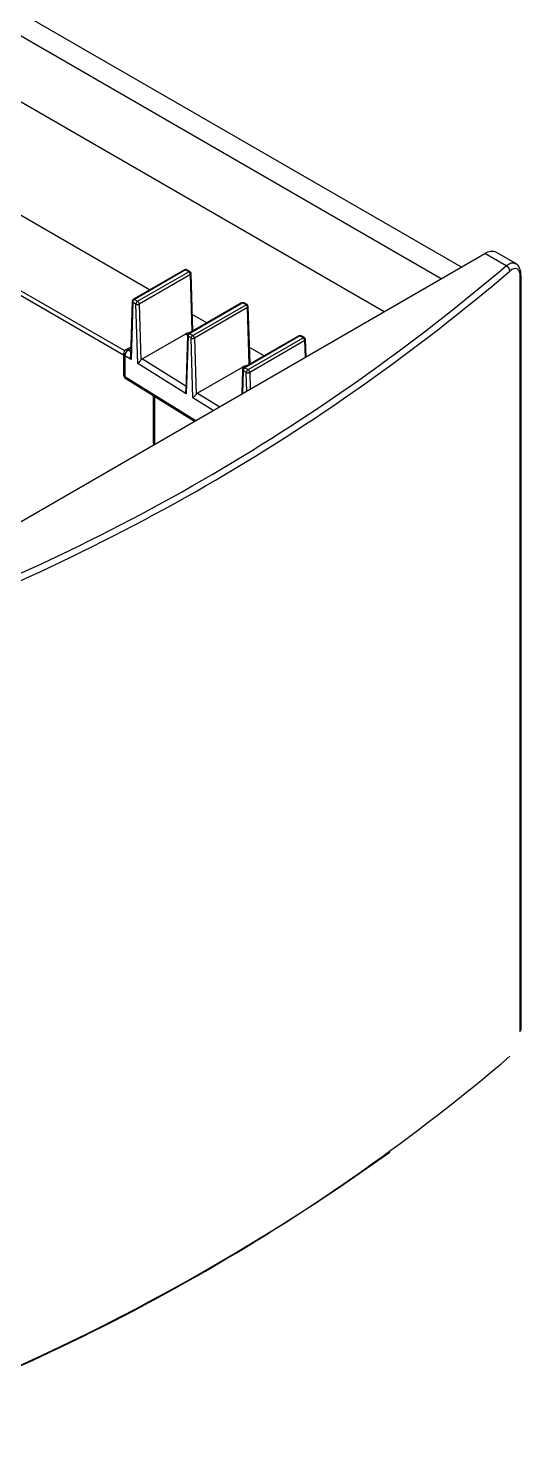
# Model space of a CAD drawing. Extents: x -976302 to -776254, y 5665 to 231437.
# Drawn here: x -788353.4 to -788246.1, y 87072.2 to 87377.2 of the extents above; entities that cross this region are included whole.
import ezdxf

# ---------------------------------------------------------------- set-up
doc = ezdxf.new("R2010")
doc.units = 0
doc.header["$LTSCALE"] = 1000
doc.header["$MEASUREMENT"] = 0
doc.layers.add('暖通', color=7, linetype='Continuous')

msp = doc.modelspace()

# ---------------------------------------------------------------- linework, layer by layer
at = {"layer": '暖通', "color": 7}
for p, q in [((-788259.05, 87325.16), (-788361.52, 87384.32)), ((-788259.05, 87325.16), (-788361.52, 87384.32)), ((-788263.47, 87322.61), (-788365.95, 87381.77)), ((-788263.47, 87322.61), (-788365.95, 87381.77)), ((-788275.92, 87315.42), (-788378.4, 87374.58)), ((-788275.92, 87315.42), (-788378.4, 87374.58)), ((-788326.95, 87320.23), (-788399.75, 87362.25)), ((-788326.95, 87320.23), (-788399.75, 87362.25)), ((-788332.62, 87306.04), (-788414.87, 87353.52)), ((-788332.62, 87306.04), (-788414.87, 87353.52)), ((-788332.38, 87306.93), (-788413.98, 87354.04)), ((-788332.38, 87306.93), (-788413.98, 87354.04)), ((-788393.62, 87247.48), (-788253.94, 87328.11)), ((-788393.62, 87247.48), (-788253.94, 87328.11)), ((-788249.33, 87325.45), (-788253.94, 87328.11)), ((-788249.33, 87325.45), (-788253.94, 87328.11)), ((-788247.24, 87325.95), (-788251.43, 87328.36)), ((-788247.24, 87325.95), (-788251.43, 87328.36)), ((-788319.38, 87324.6), (-788330.5, 87318.18)), ((-788319.38, 87324.6), (-788330.5, 87318.18)), ((-788319.13, 87324.57), (-788330.24, 87318.16)), ((-788319.13, 87324.57), (-788330.24, 87318.16)), ((-788318.43, 87324.17), (-788319.13, 87324.57)), ((-788318.43, 87324.17), (-788319.13, 87324.57)), ((-788318.17, 87324.19), (-788318.88, 87324.6)), ((-788318.17, 87324.19), (-788318.88, 87324.6)), ((-788329.57, 87317.74), (-788318.43, 87324.17)), ((-788329.57, 87317.74), (-788318.43, 87324.17)), ((-788318.07, 87323.57), (-788329.21, 87317.13)), ((-788318.07, 87323.57), (-788329.21, 87317.13)), ((-788317.7, 87311.19), (-788318.07, 87323.57)), ((-788317.7, 87311.19), (-788318.07, 87323.57)), ((-788317.55, 87311.27), (-788317.92, 87323.77)), ((-788317.55, 87311.27), (-788317.92, 87323.77)), ((-788246.25, 87158.67), (-788246.25, 87323.03)), ((-788246.25, 87158.67), (-788246.25, 87323.03)), ((-788246.1, 87323.32), (-788246.09, 87323.34)), ((-788246.1, 87323.32), (-788246.09, 87323.34)), ((-788246.09, 87158.99), (-788246.09, 87323.34)), ((-788246.09, 87158.99), (-788246.09, 87323.34)), ((-788330.24, 87318.16), (-788329.57, 87317.74)), ((-788330.24, 87318.16), (-788329.57, 87317.74)), ((-788330.75, 87317.76), (-788331.11, 87305.65)), ((-788330.75, 87317.76), (-788331.11, 87305.65)), ((-788330.61, 87317.55), (-788330.98, 87305.04)), ((-788330.61, 87317.55), (-788330.98, 87305.04)), ((-788329.93, 87317.13), (-788330.61, 87317.55)), ((-788329.93, 87317.13), (-788330.61, 87317.55)), ((-788329.56, 87304.16), (-788329.93, 87317.13)), ((-788329.56, 87304.16), (-788329.93, 87317.13)), ((-788329.21, 87317.13), (-788328.86, 87304.89)), ((-788329.21, 87317.13), (-788328.86, 87304.89)), ((-788306.93, 87317.41), (-788318.48, 87310.74)), ((-788306.93, 87317.41), (-788318.48, 87310.74)), ((-788306.67, 87317.38), (-788318.23, 87310.72)), ((-788306.67, 87317.38), (-788318.23, 87310.72)), ((-788317.55, 87310.3), (-788305.97, 87316.98)), ((-788317.55, 87310.3), (-788305.97, 87316.98)), ((-788305.62, 87316.38), (-788317.19, 87309.69)), ((-788305.62, 87316.38), (-788317.19, 87309.69)), ((-788305.97, 87316.98), (-788306.67, 87317.38)), ((-788305.97, 87316.98), (-788306.67, 87317.38)), ((-788305.72, 87317), (-788306.42, 87317.41)), ((-788305.72, 87317), (-788306.42, 87317.41)), ((-788305.25, 87304), (-788305.62, 87316.38)), ((-788305.25, 87304), (-788305.62, 87316.38)), ((-788305.1, 87304.09), (-788305.47, 87316.58)), ((-788305.1, 87304.09), (-788305.47, 87316.58)), ((-788314.5, 87313.04), (-788317.66, 87314.86)), ((-788314.5, 87313.04), (-788317.66, 87314.86)), ((-788319.13, 87310.61), (-788328.52, 87305.19)), ((-788319.13, 87310.61), (-788328.52, 87305.19)), ((-788319.13, 87310.61), (-788318.72, 87310.37)), ((-788319.13, 87310.61), (-788318.72, 87310.37)), ((-788318.73, 87310.32), (-788319.09, 87298.21)), ((-788318.73, 87310.32), (-788319.09, 87298.21)), ((-788318.59, 87310.11), (-788318.97, 87297.6)), ((-788318.59, 87310.11), (-788318.97, 87297.6)), ((-788317.92, 87309.69), (-788318.59, 87310.11)), ((-788317.92, 87309.69), (-788318.59, 87310.11)), ((-788318.23, 87310.72), (-788317.55, 87310.3)), ((-788318.23, 87310.72), (-788317.55, 87310.3)), ((-788317.54, 87296.72), (-788317.92, 87309.69)), ((-788317.54, 87296.72), (-788317.92, 87309.69)), ((-788317.19, 87309.69), (-788316.84, 87297.44)), ((-788317.19, 87309.69), (-788316.84, 87297.44)), ((-788294.47, 87310.22), (-788306.46, 87303.3)), ((-788294.47, 87310.22), (-788306.46, 87303.3)), ((-788294.22, 87310.19), (-788306.21, 87303.28)), ((-788294.22, 87310.19), (-788306.21, 87303.28)), ((-788305.53, 87302.86), (-788293.52, 87309.79)), ((-788305.53, 87302.86), (-788293.52, 87309.79)), ((-788293.16, 87309.19), (-788305.17, 87302.25)), ((-788293.16, 87309.19), (-788305.17, 87302.25)), ((-788293.52, 87309.79), (-788294.22, 87310.19)), ((-788293.52, 87309.79), (-788294.22, 87310.19)), ((-788293.27, 87309.81), (-788293.97, 87310.22)), ((-788293.27, 87309.81), (-788293.97, 87310.22)), ((-788293.05, 87305.53), (-788293.16, 87309.19)), ((-788293.05, 87305.53), (-788293.16, 87309.19)), ((-788292.9, 87305.62), (-788293.02, 87309.39)), ((-788292.9, 87305.62), (-788293.02, 87309.39)), ((-788332.62, 87306.28), (-788332.62, 87301.76)), ((-788332.62, 87306.28), (-788332.62, 87301.76)), ((-788331.04, 87307.77), (-788332.11, 87307.15)), ((-788331.04, 87307.77), (-788332.11, 87307.15)), ((-788331.05, 87307.42), (-788331.61, 87307.1)), ((-788331.05, 87307.42), (-788331.61, 87307.1)), ((-788331.61, 87307.1), (-788331.07, 87306.77)), ((-788331.61, 87307.1), (-788331.07, 87306.77)), ((-788302.04, 87305.85), (-788305.2, 87307.67)), ((-788302.04, 87305.85), (-788305.2, 87307.67)), ((-788332.35, 87305.88), (-788332.35, 87301.36)), ((-788330.98, 87305.04), (-788332.35, 87305.88)), ((-788332.35, 87305.88), (-788332.35, 87301.36)), ((-788330.98, 87305.04), (-788332.35, 87305.88)), ((-788318.97, 87297.6), (-788329.56, 87304.16)), ((-788318.97, 87297.6), (-788329.56, 87304.16)), ((-788328.52, 87305.19), (-788319.05, 87299.33)), ((-788328.52, 87305.19), (-788319.05, 87299.33)), ((-788306.68, 87303.42), (-788316.5, 87297.75)), ((-788306.68, 87303.42), (-788316.5, 87297.75)), ((-788306.68, 87303.42), (-788306.47, 87303.29)), ((-788306.68, 87303.42), (-788306.47, 87303.29)), ((-788306.21, 87303.28), (-788305.53, 87302.86)), ((-788306.21, 87303.28), (-788305.53, 87302.86)), ((-788332.35, 87301.36), (-788316.87, 87291.78)), ((-788332.35, 87301.36), (-788316.87, 87291.78)), ((-788332.14, 87300.9), (-788317.15, 87291.62)), ((-788332.14, 87300.9), (-788317.15, 87291.62)), ((-788306.71, 87302.88), (-788306.87, 87297.56)), ((-788306.71, 87302.88), (-788306.87, 87297.56)), ((-788306.57, 87302.67), (-788306.72, 87297.64)), ((-788306.57, 87302.67), (-788306.72, 87297.64)), ((-788305.9, 87302.25), (-788306.57, 87302.67)), ((-788305.9, 87302.25), (-788306.57, 87302.67)), ((-788305.78, 87298.19), (-788305.9, 87302.25)), ((-788305.78, 87298.19), (-788305.9, 87302.25)), ((-788305.17, 87302.25), (-788305.07, 87298.6)), ((-788305.17, 87302.25), (-788305.07, 87298.6)), ((-788326.19, 87297.22), (-788326.19, 87287.19)), ((-788326.19, 87297.22), (-788326.19, 87287.19)), ((-788325.89, 87297.04), (-788325.89, 87286.78)), ((-788325.89, 87297.04), (-788325.89, 87286.78)), ((-788316.5, 87297.75), (-788311.7, 87294.77)), ((-788316.5, 87297.75), (-788311.7, 87294.77)), ((-788313.09, 87293.96), (-788317.54, 87296.72)), ((-788313.09, 87293.96), (-788317.54, 87296.72)), ((-788326.19, 87287.19), (-788326.08, 87286.47)), ((-788326.19, 87287.19), (-788326.08, 87286.47)), ((-788325.72, 87286.68), (-788325.89, 87286.78)), ((-788325.89, 87286.78), (-788325.89, 87286.58)), ((-788325.72, 87286.68), (-788325.89, 87286.78)), ((-788325.89, 87286.78), (-788325.89, 87286.58))]:
    msp.add_line(p, q, dxfattribs=at)
for centre, radius, start, end in [((-788252.47, 87326.05), 2.53, 65.6929, 125.6176), ((-788252.47, 87326.05), 2.53, 65.6929, 125.6176), ((-788539.16, 87666.21), 447.34, 289.6122, 310.3824), ((-788539.16, 87666.21), 447.34, 289.6122, 310.3824), ((-788538.93, 87665.79), 448.29, 289.6122, 310.3824), ((-788538.93, 87665.79), 448.29, 289.6122, 310.3824), ((-788319.13, 87324.16), 0.503, 60.0027, 119.9973), ((-788319.13, 87324.16), 0.503, 60.0027, 119.9973), ((-788319.27, 87324.38), 0.242, 52.8883, 115.8013), ((-788319.27, 87324.38), 0.242, 52.8883, 115.8013), ((-788318.98, 87324.37), 0.253, 65.686, 125.6182), ((-788318.98, 87324.37), 0.253, 65.686, 125.6182), ((-788249.81, 87324.22), 1.32, 4.1537, 68.912), ((-788249.81, 87324.22), 1.32, 4.1537, 68.912), ((-788318.28, 87323.96), 0.253, 65.686, 125.6182), ((-788318.28, 87323.96), 0.253, 65.686, 125.6182), ((-788318.85, 87323.51), 0.777, 3.8499, 57.3049), ((-788318.85, 87323.51), 0.777, 3.8499, 57.3049), ((-788318.43, 87323.76), 0.503, 1.7024, 60.0027), ((-788318.43, 87323.76), 0.503, 1.7024, 60.0027), ((-788318.17, 87323.79), 0.244, 293.0812, 355.7285), ((-788318.17, 87323.79), 0.244, 293.0812, 355.7285), ((-788246.52, 87323.36), 0.425, 308.682, 354.748), ((-788246.52, 87323.36), 0.425, 308.682, 354.748), ((-788330.24, 87317.74), 0.503, 119.9973, 178.2976), ((-788330.24, 87317.74), 0.503, 119.9973, 178.2976), ((-788329.86, 87317.51), 0.751, 120.5726, 177.1383), ((-788329.86, 87317.51), 0.751, 120.5726, 177.1383), ((-788330.39, 87317.95), 0.249, 53.829, 114.8606), ((-788330.39, 87317.95), 0.249, 53.829, 114.8606), ((-788330.49, 87317.77), 0.259, 183.1668, 241.5356), ((-788330.49, 87317.77), 0.259, 183.1668, 241.5356), ((-788329.18, 87317.09), 0.751, 120.5726, 177.1383), ((-788329.18, 87317.09), 0.751, 120.5726, 177.1383), ((-788329.58, 87317.84), 0.794, 243.4498, 297.6858), ((-788329.58, 87317.84), 0.794, 243.4498, 297.6858), ((-788329.99, 87317.08), 0.777, 3.8499, 57.3049), ((-788329.99, 87317.08), 0.777, 3.8499, 57.3049), ((-788306.67, 87316.97), 0.503, 60.0027, 119.9973), ((-788306.67, 87316.97), 0.503, 60.0027, 119.9973), ((-788306.82, 87317.19), 0.242, 52.8883, 115.8013), ((-788306.82, 87317.19), 0.242, 52.8883, 115.8013), ((-788306.53, 87317.18), 0.253, 65.686, 125.6182), ((-788306.53, 87317.18), 0.253, 65.686, 125.6182), ((-788305.82, 87316.77), 0.253, 65.686, 125.6182), ((-788305.82, 87316.77), 0.253, 65.686, 125.6182), ((-788306.39, 87316.32), 0.777, 3.8499, 57.3049), ((-788306.39, 87316.32), 0.777, 3.8499, 57.3049), ((-788305.97, 87316.57), 0.503, 1.7024, 60.0027), ((-788305.97, 87316.57), 0.503, 1.7024, 60.0027), ((-788305.71, 87316.6), 0.244, 293.0812, 355.7285), ((-788305.71, 87316.6), 0.244, 293.0812, 355.7285), ((-788318.23, 87310.3), 0.503, 119.9973, 178.2976), ((-788318.23, 87310.3), 0.503, 119.9973, 178.2976), ((-788318.47, 87310.33), 0.259, 183.1668, 241.5356), ((-788318.47, 87310.33), 0.259, 183.1668, 241.5356), ((-788317.84, 87310.07), 0.751, 120.5726, 177.1383), ((-788317.84, 87310.07), 0.751, 120.5726, 177.1383), ((-788318.37, 87310.51), 0.249, 53.829, 114.8606), ((-788318.37, 87310.51), 0.249, 53.829, 114.8606), ((-788317.17, 87309.65), 0.751, 120.5726, 177.1383), ((-788317.17, 87309.65), 0.751, 120.5726, 177.1383), ((-788317.56, 87310.4), 0.794, 243.4498, 297.6858), ((-788317.56, 87310.4), 0.794, 243.4498, 297.6858), ((-788317.97, 87309.64), 0.777, 3.8499, 57.3049), ((-788317.97, 87309.64), 0.777, 3.8499, 57.3049), ((-788294.22, 87309.78), 0.503, 60.0027, 119.9973), ((-788294.22, 87309.78), 0.503, 60.0027, 119.9973), ((-788294.37, 87310), 0.242, 52.8883, 115.8013), ((-788294.37, 87310), 0.242, 52.8883, 115.8013), ((-788294.07, 87309.99), 0.253, 65.686, 125.6182), ((-788294.07, 87309.99), 0.253, 65.686, 125.6182), ((-788293.37, 87309.58), 0.253, 65.686, 125.6182), ((-788293.37, 87309.58), 0.253, 65.686, 125.6182), ((-788293.94, 87309.14), 0.777, 3.8499, 57.3049), ((-788293.94, 87309.14), 0.777, 3.8499, 57.3049), ((-788293.52, 87309.38), 0.503, 1.7024, 60.0027), ((-788293.52, 87309.38), 0.503, 1.7024, 60.0027), ((-788293.26, 87309.41), 0.244, 293.0812, 355.7285), ((-788293.26, 87309.41), 0.244, 293.0812, 355.7285), ((-788331.61, 87306.28), 1.01, 119.9973, 180), ((-788331.61, 87306.28), 1.01, 119.9973, 180), ((-788332.13, 87306.32), 0.491, 185.0363, 243.5788), ((-788332.13, 87306.32), 0.491, 185.0363, 243.5788), ((-788330.85, 87305.81), 1.5, 120.5726, 177.1383), ((-788330.85, 87305.81), 1.5, 120.5726, 177.1383), ((-788331.9, 87306.69), 0.506, 54.3824, 114.3071), ((-788331.9, 87306.69), 0.506, 54.3824, 114.3071), ((-788306.21, 87302.86), 0.503, 119.9973, 178.2976), ((-788306.21, 87302.86), 0.503, 119.9973, 178.2976), ((-788305.82, 87302.63), 0.751, 120.5726, 177.1383), ((-788305.82, 87302.63), 0.751, 120.5726, 177.1383), ((-788306.35, 87303.07), 0.249, 53.829, 114.8606), ((-788306.35, 87303.07), 0.249, 53.829, 114.8606), ((-788331.61, 87301.76), 1.01, 180, 238.2398), ((-788332.13, 87301.8), 0.491, 185.0363, 243.5788), ((-788331.61, 87301.76), 1.01, 180, 238.2398), ((-788332.13, 87301.8), 0.491, 185.0363, 243.5788), ((-788331.83, 87301.32), 0.515, 174.8848, 233.4749), ((-788331.83, 87301.32), 0.515, 174.8848, 233.4749), ((-788306.45, 87302.89), 0.259, 183.1668, 241.5356), ((-788306.45, 87302.89), 0.259, 183.1668, 241.5356), ((-788305.15, 87302.21), 0.751, 120.5726, 177.1383), ((-788305.15, 87302.21), 0.751, 120.5726, 177.1383), ((-788305.54, 87302.96), 0.794, 243.4498, 297.6858), ((-788305.54, 87302.96), 0.794, 243.4498, 297.6858), ((-788305.95, 87302.2), 0.777, 3.8499, 57.3049), ((-788305.95, 87302.2), 0.777, 3.8499, 57.3049), ((-788325.68, 87287.24), 0.506, 185.6948, 245.6253), ((-788325.68, 87287.24), 0.506, 185.6948, 245.6253), ((-788538.93, 87494.86), 448.29, 289.6122, 310.3824), ((-788538.93, 87494.86), 448.29, 289.6122, 310.3824), ((-788553.8, 87523.6), 480.5, 290.0575, 305.5164), ((-788553.8, 87523.6), 480.5, 290.0575, 305.5164)]:
    msp.add_arc(centre, radius, start, end, dxfattribs=at)
for centre, major_axis, ratio, start_param, end_param in [((-788319.07, 87308.52), (1.19, 2.22), 0.597163, 0.282671, 0.766599), ((-788319.07, 87308.52), (1.19, 2.22), 0.597163, 0.282671, 0.766599), ((-788328.49, 87304.35), (0.477, 0.888), 0.59645, 0.766679, 1.270255), ((-788328.49, 87304.35), (0.477, 0.888), 0.59645, 0.766679, 1.270255), ((-788306.62, 87301.33), (1.19, 2.22), 0.597163, 0.282671, 0.766599), ((-788306.62, 87301.33), (1.19, 2.22), 0.597163, 0.282671, 0.766599), ((-788316.48, 87296.91), (0.477, 0.888), 0.59645, 0.766679, 1.270255), ((-788316.48, 87296.91), (0.477, 0.888), 0.59645, 0.766679, 1.270255)]:
    msp.add_ellipse(centre, major_axis=major_axis, ratio=ratio, start_param=start_param, end_param=end_param, dxfattribs=at)
for points, knots in [([(-788249.33, 87325.45), (-788249.09, 87325.62), (-788248.53, 87326.02), (-788247.8, 87326.2), (-788247.43, 87325.98), (-788247.3, 87325.9)], [0, 0, 0, 0, 0.314984, 0.747983, 1, 1, 1, 1]), ([(-788249.33, 87325.45), (-788249.09, 87325.62), (-788248.53, 87326.02), (-788247.8, 87326.2), (-788247.43, 87325.98), (-788247.3, 87325.9)], [0, 0, 0, 0, 0.314984, 0.747983, 1, 1, 1, 1]), ([(-788246.25, 87323.03), (-788246.25, 87323.47), (-788246.31, 87323.84), (-788246.54, 87324.44), (-788246.71, 87324.65), (-788247.33, 87325), (-788247.9, 87324.83), (-788248.49, 87324.31)], [0, 0, 0, 0, 0.25, 0.25, 0.5, 0.5, 1, 1, 1, 1]), ([(-788246.25, 87323.03), (-788246.25, 87323.47), (-788246.31, 87323.84), (-788246.54, 87324.44), (-788246.71, 87324.65), (-788247.33, 87325), (-788247.9, 87324.83), (-788248.49, 87324.31)], [0, 0, 0, 0, 0.25, 0.25, 0.5, 0.5, 1, 1, 1, 1]), ([(-788246.12, 87323.32), (-788246.12, 87323.48), (-788246.08, 87324.24), (-788246.41, 87325.12), (-788246.95, 87325.87), (-788247.28, 87325.96), (-788247.29, 87325.96)], [0, 0, 0, 0, 0.137606, 0.653239, 0.985434, 1, 1, 1, 1]), ([(-788246.12, 87323.32), (-788246.12, 87323.48), (-788246.08, 87324.24), (-788246.41, 87325.12), (-788246.95, 87325.87), (-788247.28, 87325.96), (-788247.29, 87325.96)], [0, 0, 0, 0, 0.137606, 0.653239, 0.985434, 1, 1, 1, 1]), ([(-788330.98, 87305.04), (-788330.99, 87305.04), (-788331, 87305.09), (-788331.07, 87305.27), (-788331.13, 87305.47), (-788331.1, 87305.63), (-788331.1, 87305.65)], [0, 0, 0, 0, 0.02266, 0.222569, 0.921933, 1, 1, 1, 1]), ([(-788330.98, 87305.04), (-788330.99, 87305.04), (-788331, 87305.09), (-788331.07, 87305.27), (-788331.13, 87305.47), (-788331.1, 87305.63), (-788331.1, 87305.65)], [0, 0, 0, 0, 0.02266, 0.222569, 0.921933, 1, 1, 1, 1]), ([(-788329.56, 87304.16), (-788329.49, 87304.25), (-788329.38, 87304.35), (-788329.13, 87304.59), (-788328.98, 87304.73), (-788328.86, 87304.89)], [0, 0, 0, 0, 0.5, 0.5, 1, 1, 1, 1]), ([(-788329.56, 87304.16), (-788329.49, 87304.25), (-788329.38, 87304.35), (-788329.13, 87304.59), (-788328.98, 87304.73), (-788328.86, 87304.89)], [0, 0, 0, 0, 0.5, 0.5, 1, 1, 1, 1]), ([(-788318.97, 87297.6), (-788318.97, 87297.6), (-788318.98, 87297.65), (-788319.05, 87297.83), (-788319.11, 87298.03), (-788319.08, 87298.19), (-788319.08, 87298.21)], [0, 0, 0, 0, 0.02266, 0.222569, 0.921933, 1, 1, 1, 1]), ([(-788318.97, 87297.6), (-788318.97, 87297.6), (-788318.98, 87297.65), (-788319.05, 87297.83), (-788319.11, 87298.03), (-788319.08, 87298.19), (-788319.08, 87298.21)], [0, 0, 0, 0, 0.02266, 0.222569, 0.921933, 1, 1, 1, 1]), ([(-788317.54, 87296.72), (-788317.47, 87296.81), (-788317.36, 87296.91), (-788317.11, 87297.15), (-788316.96, 87297.29), (-788316.84, 87297.44)], [0, 0, 0, 0, 0.5, 0.5, 1, 1, 1, 1]), ([(-788317.54, 87296.72), (-788317.47, 87296.81), (-788317.36, 87296.91), (-788317.11, 87297.15), (-788316.96, 87297.29), (-788316.84, 87297.44)], [0, 0, 0, 0, 0.5, 0.5, 1, 1, 1, 1])]:
    msp.add_open_spline(points, degree=3, knots=knots, dxfattribs=at)

doc.saveas('drawing.dxf')
